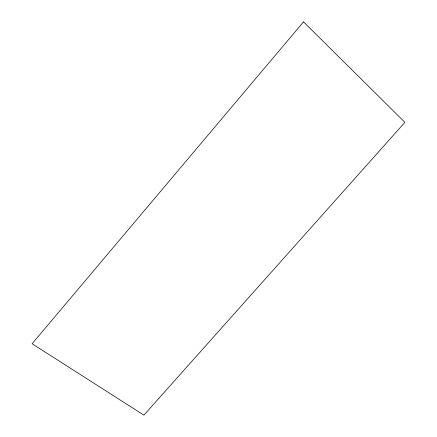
<?xml version="1.0" encoding="UTF-8"?>
<svg xmlns="http://www.w3.org/2000/svg" width="437" height="437" viewBox="0 0 437 437"><rect width="100%" height="100%" fill="white"/><g stroke="black" fill="none" stroke-linecap="round" stroke-linejoin="round"><path stroke-width="0.66" d="M303.513 21.85L32.109 343.739L143.882 415.15L404.891 122.344L303.513 21.85"/></g></svg>
